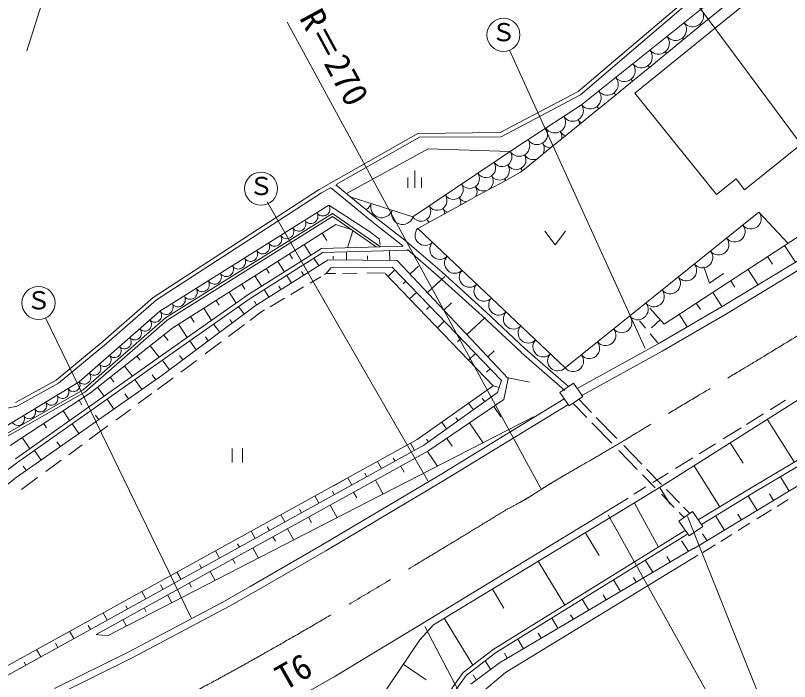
# Model space of a CAD drawing. Units: millimetres, scale not verified. Extents: x 40000 to 680000, y 20000 to 380000.
# Drawn here: x 211339 to 267496, y 272745 to 321100 of the extents above; entities that cross this region are included whole.
import ezdxf
from ezdxf.enums import TextEntityAlignment as Align

# ---------------------------------------------------------------- set-up
doc = ezdxf.new("R2010")
doc.units = ezdxf.units.MM
doc.header["$LTSCALE"] = 1000
doc.linetypes.add('CHAIN', pattern=[18.5, 12, -1.5, 3.5, -1.5])
for name, color, linetype, lineweight in [('M-BGD', 7, 'Continuous', 13), ('M-BMK', 2, 'CHAIN', 13), ('M-BMK-SRVR', 3, 'Continuous', 13), ('M-STR-HTXT', 7, 'Continuous', 13), ('M-STR-STR3', 7, 'Continuous', 13), ('M-STR-STRC', 7, 'Continuous', 13)]:
    doc.layers.add(name, color=color, linetype=linetype, lineweight=lineweight)
doc.styles.add('ＭＳ ゴシック', font='')
doc.styles.get('ＭＳ ゴシック').set_extended_font_data('MS Gothic')

msp = doc.modelspace()

# ---------------------------------------------------------------- linework, layer by layer
at = {"layer": 'M-BGD'}
for p, q in [((268799, 327765), (252413, 314611)), ((269931, 326547), (256272, 315463)), ((256501, 319263), (260107, 322367)), ((256696, 319075), (260285, 322127)), ((261041, 320372), (263331, 322251)), ((258585, 318356), (261041, 320372)), ((252160, 315580), (256501, 319263)), ((252327, 315342), (256696, 319075)), ((264230, 308448), (277097, 318830)), ((257360, 317351), (258585, 318356)), ((256102, 316319), (257360, 317351)), ((255137, 315527), (256102, 316319)), ((246502, 312602), (252160, 315580)), ((246585, 312297), (252327, 315342)), ((253679, 314343), (254870, 315310)), ((254870, 315310), (254909, 315342)), ((255137, 315527), (254909, 315342)), ((256272, 315463), (262189, 308101)), ((252413, 314611), (247838, 311633)), ((253621, 314295), (252398, 313302)), ((253621, 314295), (253679, 314343)), ((251251, 312370), (252277, 313203)), ((252398, 313302), (252277, 313203)), ((233374, 308473), (240530, 312519)), ((234597, 308824), (240658, 312259)), ((240530, 312519), (246502, 312602)), ((240658, 312259), (246585, 312297)), ((250983, 312152), (251251, 312370)), ((250157, 311481), (250983, 312152)), ((235349, 308177), (241286, 311417)), ((247838, 311633), (240172, 306473)), ((241286, 311417), (247234, 311227)), ((249159, 310671), (250157, 311481)), ((248137, 309840), (249159, 310671)), ((240307, 309839), (240307, 308589)), ((247984, 309716), (246902, 309125)), ((247984, 309716), (248137, 309840)), ((239807, 309339), (239807, 308589)), ((240807, 308589), (240807, 309339)), ((245643, 308437), (246902, 309125)), ((262189, 308101), (263631, 309232)), ((263631, 309232), (264230, 308448)), ((221332, 300631), (233374, 308473)), ((233550, 308231), (234184, 308590)), ((234203, 308601), (237195, 306141)), ((234576, 308812), (237444, 306454)), ((244745, 307947), (245643, 308437)), ((221575, 300449), (233550, 308231)), ((240172, 306473), (235632, 307944)), ((243633, 307340), (244745, 307947)), ((221821, 299635), (234077, 307335)), ((234077, 307335), (237016, 305423)), ((242680, 306819), (243633, 307340)), ((222228, 299142), (234347, 306733)), ((234347, 306733), (237830, 304307)), ((240531, 305646), (242680, 306819)), ((265278, 306820), (251212, 295526)), ((267382, 304567), (265278, 306820)), ((222348, 298981), (234341, 306494)), ((234341, 306494), (237507, 304298)), ((237195, 306141), (239430, 304382)), ((237444, 306454), (239597, 304795)), ((288770, 306260), (258176, 286915)), ((262612, 299961), (273411, 306506)), ((222764, 298427), (234576, 305923)), ((234576, 305923), (235700, 305553)), ((251212, 295526), (240531, 305646)), ((269481, 305941), (258406, 298696)), ((262918, 299445), (273740, 306004)), ((233936, 304771), (233598, 305303)), ((235423, 304241), (235826, 305468)), ((237016, 305423), (237724, 304888)), ((249732, 305437), (250482, 304437)), ((250482, 304437), (251232, 305437)), ((232758, 303694), (232272, 304461)), ((237724, 304888), (237791, 304474)), ((239597, 304795), (242304, 302456)), ((267925, 303193), (267132, 304404)), ((228197, 300811), (233544, 304190)), ((228364, 300561), (233634, 303892)), ((233544, 304190), (239459, 304352)), ((233634, 303892), (239799, 304069)), ((235350, 303368), (235360, 303941)), ((238501, 303319), (238483, 304020)), ((239792, 304098), (242039, 302157)), ((228727, 300027), (234025, 303368)), ((230848, 302486), (230364, 303250)), ((231442, 303434), (231215, 303790)), ((232995, 303488), (233343, 302938)), ((234025, 303368), (239052, 303313)), ((234384, 303408), (234398, 303616)), ((236886, 303384), (236888, 303644)), ((239038, 303318), (247088, 294755)), ((239038, 303318), (247088, 294755)), ((266249, 303049), (265893, 303594)), ((229741, 302381), (229527, 302719)), ((234208, 302784), (233880, 302359)), ((238668, 302829), (234208, 302784)), ((238668, 302829), (246596, 294590)), ((238668, 302829), (246596, 294590)), ((240568, 302897), (239966, 302331)), ((240568, 302897), (239966, 302331)), ((261290, 302841), (261688, 301656)), ((229192, 301439), (228709, 302200)), ((231012, 302235), (231358, 301686)), ((232096, 302515), (232260, 302255)), ((232725, 301677), (233500, 302135)), ((233767, 302292), (233880, 302359)), ((233880, 302359), (234564, 302367)), ((235063, 302372), (236128, 302384)), ((236836, 302391), (238123, 302405)), ((238169, 302360), (245988, 294207)), ((238169, 302360), (245988, 294207)), ((238367, 302153), (238861, 302628)), ((238367, 302153), (238861, 302628)), ((242496, 302159), (241239, 300977)), ((242039, 302157), (245193, 299296)), ((242304, 302456), (245464, 299590)), ((261688, 301656), (262714, 302370)), ((265202, 301570), (264482, 302671)), ((227979, 301239), (227753, 301593)), ((239461, 301615), (239656, 301802)), ((239461, 301615), (239656, 301802)), ((242256, 301934), (241239, 300977)), ((263539, 301364), (263223, 301847)), ((227359, 300221), (226852, 301021)), ((229383, 301206), (229728, 300658)), ((230442, 301443), (230593, 301203)), ((231309, 300842), (232246, 301395)), ((262570, 300015), (261926, 300999)), ((217681, 297430), (221332, 300631)), ((217938, 297276), (221575, 300449)), ((222838, 297039), (228197, 300811)), ((223011, 296794), (228364, 300561)), ((229808, 299956), (230852, 300572)), ((239935, 300518), (240431, 300996)), ((239935, 300518), (240431, 300996)), ((221967, 294972), (228727, 300027)), ((226113, 300071), (225895, 300414)), ((227515, 299964), (227920, 299423)), ((228670, 300359), (228836, 300096)), ((241153, 299751), (241400, 299989)), ((241153, 299751), (241400, 299989)), ((242980, 300237), (242425, 299716)), ((242980, 300237), (242425, 299716)), ((257966, 297261), (262612, 299961)), ((261026, 299744), (260721, 300210)), ((215952, 294504), (221821, 299635)), ((225566, 298959), (225002, 299847)), ((228342, 298961), (229141, 299562)), ((229141, 299562), (229411, 299721)), ((245464, 299590), (248298, 296934)), ((258406, 298696), (257373, 299845)), ((258262, 296739), (262918, 299445)), ((260051, 298542), (259488, 299404)), ((216251, 293912), (222228, 299142)), ((216367, 293749), (222348, 298981)), ((224309, 298831), (224048, 299242)), ((226900, 299017), (227071, 298789)), ((241949, 298418), (242449, 298899)), ((241949, 298418), (242449, 298899)), ((245407, 299180), (244091, 297943)), ((245407, 299180), (244091, 297943)), ((245193, 299296), (248018, 296649)), ((256604, 298942), (257055, 298394)), ((257472, 298431), (258120, 299014)), ((216783, 293710), (222764, 298427)), ((223797, 297714), (223178, 298690)), ((225717, 298698), (226159, 298107)), ((226794, 297796), (227946, 298663)), ((222415, 297491), (222094, 297899)), ((225117, 297763), (225326, 297484)), ((243413, 297412), (243655, 297646)), ((243413, 297412), (243655, 297646)), ((257396, 297979), (257934, 297324)), ((214282, 294614), (217681, 297430)), ((214472, 294399), (217938, 297276)), ((221773, 296287), (221112, 297124)), ((223979, 297475), (224458, 296834)), ((225109, 296529), (226266, 297399)), ((252100, 294007), (257966, 297261)), ((211336, 288915), (222838, 297039)), ((211512, 288673), (223011, 296794)), ((244205, 296066), (244709, 296551)), ((244205, 296066), (244709, 296551)), ((246066, 296759), (245609, 296329)), ((246066, 296759), (245609, 296329)), ((248035, 296633), (251198, 293864)), ((248298, 296934), (251461, 294165)), ((252391, 293483), (258262, 296739)), ((220394, 296066), (220155, 296369)), ((221969, 296097), (222507, 295376)), ((223242, 296415), (223477, 296101)), ((223599, 295393), (224469, 296047)), ((219828, 294913), (219245, 295651)), ((223338, 295201), (223599, 295393)), ((245514, 295199), (245772, 295447)), ((245514, 295199), (245772, 295447)), ((211399, 287557), (221967, 294972)), ((218475, 294505), (218213, 294837)), ((221264, 295018), (221518, 294657)), ((210311, 291070), (215952, 294504)), ((211342, 293008), (214282, 294614)), ((211354, 292691), (214472, 294399)), ((220008, 294673), (220513, 293952)), ((221642, 293952), (222777, 294788)), ((246596, 294590), (246315, 293722)), ((246596, 294590), (246315, 293722)), ((247088, 294755), (246774, 293209)), ((247088, 294755), (246774, 293209)), ((248624, 294479), (247095, 294789)), ((248624, 294479), (247095, 294789)), ((251822, 294412), (250832, 293734)), ((252491, 293436), (251822, 294412)), ((210063, 290384), (216251, 293912)), ((210119, 290186), (216367, 293749)), ((210957, 289882), (216783, 293710)), ((217784, 293469), (217283, 294104)), ((245988, 294207), (240490, 290316)), ((245988, 294207), (240490, 290316)), ((246315, 293722), (240970, 289901)), ((246315, 293722), (240970, 289901)), ((245956, 294239), (246433, 294086)), ((245956, 294239), (246433, 294086)), ((250832, 293734), (251501, 292758)), ((216163, 292835), (215948, 293161)), ((217979, 293240), (218480, 292526)), ((219272, 293638), (219534, 293265)), ((220245, 292924), (221237, 293654)), ((246774, 293209), (241251, 289467)), ((246774, 293209), (241251, 289467)), ((251145, 293269), (242155, 287759)), ((251145, 293269), (242155, 287759)), ((245195, 293328), (245387, 293059)), ((245195, 293328), (245387, 293059)), ((251501, 292758), (252491, 293436)), ((252200, 293236), (253121, 292288)), ((266088, 292472), (267210, 293181)), ((206677, 291823), (211369, 292704)), ((251406, 292842), (242413, 287331)), ((251406, 292842), (242413, 287331)), ((244211, 292950), (244557, 292465)), ((244211, 292950), (244557, 292465)), ((246559, 291970), (246051, 292720)), ((246559, 291970), (246051, 292720)), ((251781, 292949), (252791, 291910)), ((215263, 291689), (214794, 292403)), ((217151, 292076), (217378, 291752)), ((218624, 291731), (219672, 292502)), ((265304, 291977), (265618, 292175)), ((213593, 291160), (213385, 291477)), ((215451, 291455), (215947, 290748)), ((248933, 291960), (232391, 283462)), ((248933, 291960), (232391, 283462)), ((242264, 291572), (242617, 291079)), ((242264, 291572), (242617, 291079)), ((243291, 291905), (243454, 291677)), ((243291, 291905), (243454, 291677)), ((245270, 290078), (244289, 291526)), ((245270, 290078), (244289, 291526)), ((253154, 291536), (254602, 290045)), ((253477, 291921), (254973, 290381)), ((264385, 291408), (265304, 291977)), ((267834, 288683), (265874, 291783)), ((216685, 290305), (218049, 291309)), ((262687, 290356), (263984, 291159)), ((212370, 289645), (211835, 290459)), ((241157, 290348), (241305, 290141)), ((241157, 290348), (241305, 290141)), ((243010, 289833), (242626, 290399)), ((243010, 289833), (242626, 290399)), ((240490, 290316), (209108, 272997)), ((240490, 290316), (209108, 272997)), ((240970, 289901), (209366, 272428)), ((240970, 289901), (209366, 272428)), ((214346, 290156), (214596, 289800)), ((215198, 289210), (216189, 289940)), ((239995, 290042), (240283, 289522)), ((239995, 290042), (240283, 289522)), ((255468, 289871), (256779, 288522)), ((260948, 289278), (262133, 290012)), ((264125, 288598), (263186, 290083)), ((212711, 289519), (213201, 288821)), ((241251, 289467), (217182, 276168)), ((241251, 289467), (217182, 276168)), ((227059, 288656), (227059, 289656)), ((227809, 289656), (227809, 288656)), ((241955, 288375), (241226, 289450)), ((241955, 288375), (241226, 289450)), ((255121, 289511), (256449, 288144)), ((264826, 286884), (268945, 289347)), ((208345, 286306), (211512, 288673)), ((213547, 287995), (214663, 288817)), ((237605, 288724), (237894, 288201)), ((237605, 288724), (237894, 288201)), ((238751, 288967), (238874, 288743)), ((238751, 288967), (238874, 288743)), ((259226, 288211), (260476, 288986)), ((271039, 288743), (260519, 282389)), ((265033, 286542), (269154, 289006)), ((212105, 288094), (211908, 288383)), ((239533, 287947), (239292, 288384)), ((239533, 287947), (239292, 288384)), ((257120, 288170), (258200, 287058)), ((262449, 285438), (260561, 288423)), ((209039, 285724), (211399, 287557)), ((211784, 286698), (212946, 287553)), ((242155, 287759), (233590, 282676)), ((242155, 287759), (233590, 282676)), ((235443, 287530), (235733, 287006)), ((235443, 287530), (235733, 287006)), ((236684, 287883), (236833, 287614)), ((236684, 287883), (236833, 287614)), ((256828, 287754), (257738, 286817)), ((257567, 287184), (258681, 287874)), ((266830, 287616), (267466, 286571)), ((242413, 287331), (233843, 282245)), ((242413, 287331), (233843, 282245)), ((234433, 286949), (235273, 287445)), ((238012, 286350), (237450, 287367)), ((238012, 286350), (237450, 287367)), ((234338, 286553), (234473, 286309)), ((234338, 286553), (234473, 286309)), ((236099, 286079), (235870, 286494)), ((236099, 286079), (235870, 286494)), ((258176, 286915), (256124, 285635)), ((256206, 286340), (257065, 286872)), ((258845, 285614), (258067, 286846)), ((258573, 286675), (259504, 285716)), ((260877, 284481), (264826, 286884)), ((261104, 284151), (265033, 286542)), ((233062, 286217), (233353, 285691)), ((233062, 286217), (233353, 285691)), ((255782, 286062), (241382, 277274)), ((255782, 286062), (241382, 277274)), ((258198, 286344), (259134, 285380)), ((264499, 286217), (265143, 285158)), ((266042, 286375), (266339, 285886)), ((267406, 285969), (266590, 285461)), ((234679, 284638), (234172, 285555)), ((234679, 284638), (234172, 285555)), ((241664, 276857), (256120, 285649)), ((241664, 276857), (256120, 285649)), ((256248, 285693), (258002, 282511)), ((259799, 285412), (260260, 284938)), ((230595, 284855), (230887, 284327)), ((230595, 284855), (230887, 284327)), ((231934, 285267), (232087, 284990)), ((231934, 285267), (232087, 284990)), ((260465, 285079), (259477, 284399)), ((259482, 285021), (259842, 284650)), ((261202, 284008), (260465, 285079)), ((262136, 284780), (262780, 283722)), ((263737, 284898), (264001, 284464)), ((266184, 285208), (265119, 284545)), ((232814, 284270), (232588, 284680)), ((232814, 284270), (232588, 284680)), ((259477, 284399), (260214, 283328)), ((264624, 284237), (263771, 283706)), ((228426, 283658), (228719, 283128)), ((228426, 283658), (228719, 283128)), ((229609, 283986), (229763, 283706)), ((229609, 283986), (229763, 283706)), ((231525, 283017), (231069, 283841)), ((231525, 283017), (231069, 283841)), ((245985, 275065), (259886, 283676)), ((245985, 275065), (259886, 283676)), ((260214, 283328), (261202, 284008)), ((232391, 283462), (218013, 276066)), ((232391, 283462), (218013, 276066)), ((230193, 282937), (230015, 283259)), ((230193, 282937), (230015, 283259)), ((246156, 274818), (260044, 283421)), ((246156, 274818), (260044, 283421)), ((253688, 281898), (252679, 283556)), ((253688, 281898), (252679, 283556)), ((261187, 283478), (261509, 282949)), ((263302, 283414), (262502, 282916)), ((227440, 282753), (227580, 282499)), ((227440, 282753), (227580, 282499)), ((233590, 282676), (228359, 279639)), ((233590, 282676), (228359, 279639)), ((259657, 282965), (260132, 282245)), ((262112, 282673), (261210, 282111)), ((225840, 282231), (226134, 281699)), ((225840, 282231), (226134, 281699)), ((228969, 281702), (228555, 282452)), ((228969, 281702), (228555, 282452)), ((233843, 282245), (228608, 279206)), ((233843, 282245), (228608, 279206)), ((246454, 274103), (260509, 282405)), ((246454, 274103), (260509, 282405)), ((246898, 273395), (260855, 281927)), ((246898, 273395), (260855, 281927)), ((227284, 281303), (227095, 281645)), ((227284, 281303), (227095, 281645)), ((251196, 278293), (249260, 281477)), ((251196, 278293), (249260, 281477)), ((257052, 281541), (257564, 280701)), ((258606, 281814), (258821, 281462)), ((224684, 281232), (224825, 280975)), ((224684, 281232), (224825, 280975)), ((223055, 280694), (223350, 280160)), ((223055, 280694), (223350, 280160)), ((225816, 280080), (225452, 280738)), ((225816, 280080), (225452, 280738)), ((256174, 280308), (256358, 279991)), ((221869, 279755), (222044, 279438)), ((221869, 279755), (222044, 279438)), ((224116, 279603), (223948, 279907)), ((224116, 279603), (223948, 279907)), ((254721, 280133), (255242, 279290)), ((220501, 279285), (220797, 278749)), ((220501, 279285), (220797, 278749)), ((228359, 279639), (226627, 278647)), ((228359, 279639), (226627, 278647)), ((228608, 279206), (226876, 278213)), ((228608, 279206), (226876, 278213)), ((246777, 278074), (245937, 279456)), ((246777, 278074), (245937, 279456)), ((226642, 278655), (219565, 274910)), ((226642, 278655), (219565, 274910)), ((222673, 278463), (222361, 279030)), ((222673, 278463), (222361, 279030)), ((252450, 278724), (252932, 277922)), ((253978, 279039), (254189, 278679)), ((219344, 278231), (219465, 278012)), ((219344, 278231), (219465, 278012)), ((226876, 278213), (219793, 274465)), ((226876, 278213), (219793, 274465)), ((220831, 277795), (220666, 278093)), ((220831, 277795), (220666, 278093)), ((217704, 277741), (218002, 277203)), ((217704, 277741), (218002, 277203)), ((251790, 277299), (251598, 277594)), ((219392, 276775), (219132, 277246)), ((219392, 276775), (219132, 277246)), ((241382, 277274), (234449, 273094)), ((241382, 277274), (234449, 273094)), ((240669, 275771), (241664, 276857)), ((240669, 275771), (241664, 276857)), ((244522, 273932), (242452, 277336)), ((244522, 273932), (242452, 277336)), ((250253, 277347), (250691, 276609)), ((215269, 276398), (215568, 275857)), ((215269, 276398), (215568, 275857)), ((216613, 276815), (216774, 276524)), ((216613, 276815), (216774, 276524)), ((218013, 276066), (217182, 276168)), ((218013, 276066), (217182, 276168)), ((237468, 271044), (240669, 275771)), ((237468, 271044), (240669, 275771)), ((247780, 275817), (248185, 275118)), ((249249, 276261), (249471, 275883)), ((214249, 275531), (214419, 275222)), ((214249, 275531), (214419, 275222)), ((212872, 275075), (213172, 274533)), ((212872, 275075), (213172, 274533)), ((219565, 274910), (214166, 272233)), ((219565, 274910), (214166, 272233)), ((243824, 273390), (245985, 275065)), ((243824, 273390), (245985, 275065)), ((244041, 273180), (246156, 274818)), ((244041, 273180), (246156, 274818)), ((246815, 274794), (247016, 274438)), ((211975, 274151), (212094, 273936)), ((211975, 274151), (212094, 273936)), ((219793, 274465), (214377, 271779)), ((219793, 274465), (214377, 271779)), ((244366, 272563), (246454, 274103)), ((244366, 272563), (246454, 274103)), ((245423, 274259), (245797, 273633)), ((241133, 272878), (239472, 274003)), ((241133, 272878), (239472, 274003)), ((234449, 273094), (230055, 270603)), ((234449, 273094), (230055, 270603)), ((239862, 267915), (243824, 273390)), ((239862, 267915), (243824, 273390)), ((240064, 267683), (244041, 273180)), ((240064, 267683), (244041, 273180)), ((244541, 273222), (244741, 272882)), ((244883, 271698), (246898, 273395)), ((244883, 271698), (246898, 273395))]:
    msp.add_line(p, q, dxfattribs=at)
for centre, radius, start, end in [((260462, 321072), 794, 218.7551, 38.7551), ((259224, 320078), 794, 218.7551, 38.7551), ((261544, 320986), 794, 222.3108, 230.6519), ((260338, 319954), 794, 30.4494, 38.7551), ((257985, 319084), 794, 218.7551, 38.7551), ((259100, 318960), 794, 29.1974, 38.7551), ((260338, 319954), 794, 218.7551, 228.2955), ((256747, 318090), 794, 218.7551, 38.7551), ((257861, 317966), 794, 27.9405, 38.7551), ((259100, 318960), 794, 218.7551, 229.5475), ((255509, 317096), 794, 218.7551, 38.7551), ((256623, 316972), 794, 26.678, 38.7551), ((257861, 317966), 794, 218.7551, 230.8044), ((254270, 316102), 794, 218.7551, 38.7551), ((255385, 315978), 794, 25.4092, 38.7551), ((256623, 316972), 794, 218.7551, 232.0669), ((253032, 315108), 794, 218.7551, 38.7551), ((254146, 314984), 794, 24.2599, 38.7551), ((255385, 315978), 794, 218.7551, 233.2283), ((251766, 314188), 773, 213.1634, 33.1634), ((252886, 314055), 773, 18.0917, 33.9547), ((254146, 314984), 794, 218.7551, 233.9215), ((250471, 313342), 773, 213.1634, 33.1634), ((252788, 313969), 773, 215.3724, 239.6567), ((251510, 313098), 773, 7.7985, 33.1634), ((249176, 312496), 773, 213.1634, 33.1634), ((250216, 312252), 773, 352.5439, 33.1634), ((251510, 313098), 773, 213.1634, 250.383), ((247882, 311650), 773, 213.1634, 33.1634), ((248921, 311406), 773, 330.2676, 33.1634), ((250216, 312252), 773, 213.1634, 265.6375), ((246646, 310831), 709, 213.9426, 33.9426), ((247666, 310618), 709, 210.9801, 30.9915), ((248921, 311406), 773, 213.1634, 287.9139), ((245469, 310038), 709, 213.9426, 33.9426), ((246469, 309857), 709, 213.9426, 33.9426), ((247414, 309617), 709, 15.592, 32.5431), ((248626, 310353), 709, 209.9889, 226.3587), ((244292, 309246), 709, 213.9426, 33.9426), ((245292, 309065), 709, 213.9426, 33.9426), ((246226, 308841), 709, 22.5918, 33.9426), ((247414, 309617), 709, 212.3774, 223.8861), ((243115, 308454), 709, 213.9426, 33.9426), ((244115, 308272), 709, 332.74, 33.9426), ((246226, 308841), 709, 213.9426, 214.6877), ((241938, 307662), 709, 213.9426, 33.9426), ((244115, 308272), 709, 213.9426, 264.5394), ((242938, 307480), 709, 348.6077, 33.9426), ((233640, 307060), 517, 212.1373, 32.1373), ((236389, 307699), 795, 299.9072, 342.0516), ((237902, 307209), 795, 162.0516, 342.0516), ((240760, 306870), 709, 213.9426, 33.9426), ((232764, 306510), 517, 212.1373, 32.1373), ((239415, 306719), 795, 162.0516, 342.0516), ((242938, 307480), 709, 213.9426, 248.6718), ((241761, 306688), 709, 1.3575, 33.9426), ((264692, 306350), 752, 218.7632, 38.7632), ((231889, 305960), 517, 212.1373, 32.1373), ((241761, 306688), 709, 213.9426, 235.922), ((231013, 305410), 517, 212.1373, 32.1373), ((241065, 305140), 736, 136.5456, 316.5456), ((263520, 305408), 752, 218.7632, 38.7632), ((230138, 304860), 517, 212.1373, 32.1373), ((262348, 304467), 752, 218.7632, 38.7632), ((229262, 304310), 517, 212.1373, 32.1373), ((242133, 304128), 736, 136.5456, 316.5456), ((228387, 303760), 517, 212.1373, 32.1373), ((261176, 303526), 752, 218.7632, 38.7632), ((227512, 303210), 517, 212.1373, 32.1373), ((243201, 303116), 736, 136.5456, 316.5456), ((226636, 302660), 517, 212.1373, 32.1373), ((260004, 302585), 752, 218.7632, 38.7632), ((225761, 302110), 517, 212.1373, 32.1373), ((244269, 302104), 736, 136.5456, 316.5456), ((224885, 301560), 517, 212.1373, 32.1373), ((245338, 301092), 736, 136.5456, 316.5456), ((258831, 301644), 752, 218.7632, 38.7632), ((224010, 301010), 517, 212.1373, 32.1373), ((257659, 300702), 752, 218.7632, 38.7632), ((223134, 300460), 517, 212.1373, 32.1373), ((246406, 300080), 736, 136.5456, 316.5456), ((222259, 299910), 517, 212.1373, 32.1373), ((256487, 299761), 752, 218.7632, 38.7632), ((221454, 299315), 487, 221.1626, 41.1626), ((247474, 299068), 736, 136.5456, 316.5456), ((220721, 298673), 487, 221.1626, 41.1626), ((255315, 298820), 752, 218.7632, 38.7632), ((219987, 298032), 487, 221.1626, 41.1626), ((248542, 298056), 736, 136.5456, 316.5456), ((254143, 297879), 752, 218.7632, 38.7632), ((219253, 297390), 487, 221.1626, 41.1626), ((218520, 296749), 487, 221.1626, 41.1626), ((249610, 297044), 736, 136.5456, 316.5456), ((252971, 296938), 752, 218.7632, 38.7632), ((250678, 296032), 736, 136.5456, 316.5456), ((217786, 296107), 487, 221.1626, 41.1626), ((251798, 295996), 752, 218.7632, 38.7632), ((217052, 295466), 487, 221.1626, 41.1626), ((216319, 294825), 487, 221.1626, 41.1626), ((215549, 294259), 472, 211.3291, 31.3291), ((214743, 293768), 472, 211.3291, 31.3291), ((213937, 293278), 472, 211.3291, 31.3291), ((213131, 292787), 472, 211.3291, 31.3291), ((211520, 291806), 472, 211.3291, 31.3291), ((212326, 292297), 472, 211.3291, 31.3291)]:
    msp.add_arc(centre, radius, start, end, dxfattribs=at)
at = {"layer": 'M-BMK'}
for points, knots in [([(247131, 285298), (247596, 285553), (248062, 285808), (248515, 286082), (248861, 286292), (249199, 286514), (249541, 286731), (251049, 287687), (252615, 288547), (254156, 289449), (255687, 290346), (257194, 291284), (258711, 292203), (259925, 292938), (261146, 293661), (262365, 294389), (262568, 294510), (262771, 294631), (262973, 294753), (263176, 294874), (263379, 294996), (263582, 295117), (265568, 296309), (267543, 297518), (269518, 298727)], [0, 0, 0, 0, 1, 1, 1, 2, 2, 2, 3, 3, 3, 4, 4, 4, 5, 5, 5, 6, 6, 6, 7, 7, 7, 8, 8, 8, 8]), ([(189352, 258560), (190073, 258717), (190795, 258874), (191515, 259039), (192235, 259203), (192954, 259376), (193670, 259558), (194386, 259740), (195099, 259933), (195811, 260132), (200078, 261323), (204288, 262734), (208396, 264394), (212522, 266061), (216544, 267979), (220506, 270005), (221166, 270342), (221825, 270683), (222482, 271027), (223139, 271371), (223794, 271719), (224448, 272069), (225102, 272419), (225754, 272771), (226405, 273127), (229229, 274673), (232017, 276285), (234794, 277916), (236644, 279004), (238490, 280100), (240331, 281204), (240638, 281388), (240945, 281572), (241251, 281756), (241558, 281941), (241864, 282125), (242171, 282310), (242477, 282495), (242783, 282680), (243089, 282865), (243534, 283135), (243978, 283405), (244422, 283676), (244865, 283946), (245309, 284217), (245753, 284488), (246197, 284758), (246640, 285030), (247083, 285301)], [0, 0, 0, 0, 1, 1, 1, 2, 2, 2, 3, 3, 3, 4, 4, 4, 5, 5, 5, 6, 6, 6, 7, 7, 7, 8, 8, 8, 9, 9, 9, 10, 10, 10, 11, 11, 11, 12, 12, 12, 13, 13, 13, 14, 14, 14, 15, 15, 15, 16, 16, 16, 16])]:
    msp.add_open_spline(points, degree=3, knots=knots, dxfattribs=at)
at = {"layer": 'M-BMK-SRVR'}
msp.add_line((212174, 318522), (219659, 342375), dxfattribs=at)
at = {"layer": 'M-STR-HTXT'}
for p, q in [((275267, 302344), (253067, 332430)), ((249456, 286758), (231046, 320602))]:
    msp.add_line(p, q, dxfattribs=at)
at = {"layer": 'M-STR-STR3'}
msp.add_line((260095, 284735), (269798, 260433), dxfattribs=at)
at = {"layer": 'M-STR-STRC'}
for p, q in [((257031, 296932), (247176, 318575)), ((241248, 287310), (229598, 307567)), ((241248, 287310), (229669, 307443)), ((224095, 277361), (213520, 299159)), ((224095, 277361), (213527, 299144)), ((254341, 284856), (265892, 264103)), ((254341, 284856), (265870, 264143)), ((241043, 276738), (252473, 254918)), ((241043, 276738), (252473, 254917))]:
    msp.add_line(p, q, dxfattribs=at)
for centre in [(246741, 319694), (229156, 308527), (213009, 300227)]:
    msp.add_circle(centre, 1200, dxfattribs=at)

# ---------------------------------------------------------------- texts
at = {"layer": 'M-BMK-SRVR', "style": 'ＭＳ ゴシック'}
msp.add_text('T6', height=1833, rotation=29.709, dxfattribs=at).set_placement((231159, 271578), align=Align.BOTTOM_LEFT)
at = {"layer": 'M-STR-HTXT', "style": 'ＭＳ ゴシック'}
msp.add_text('R＝270', height=1833, rotation=298.393, dxfattribs=at).set_placement((231407, 320664), align=Align.BOTTOM_LEFT)
at = {"layer": 'M-STR-STRC', "style": 'ＭＳ ゴシック'}
for p in [(245851, 318833), (228266, 307666), (212119, 299366)]:
    msp.add_text('Ｓ', height=1320, dxfattribs=at).set_placement(p, align=Align.BOTTOM_LEFT)

doc.saveas('drawing.dxf')
